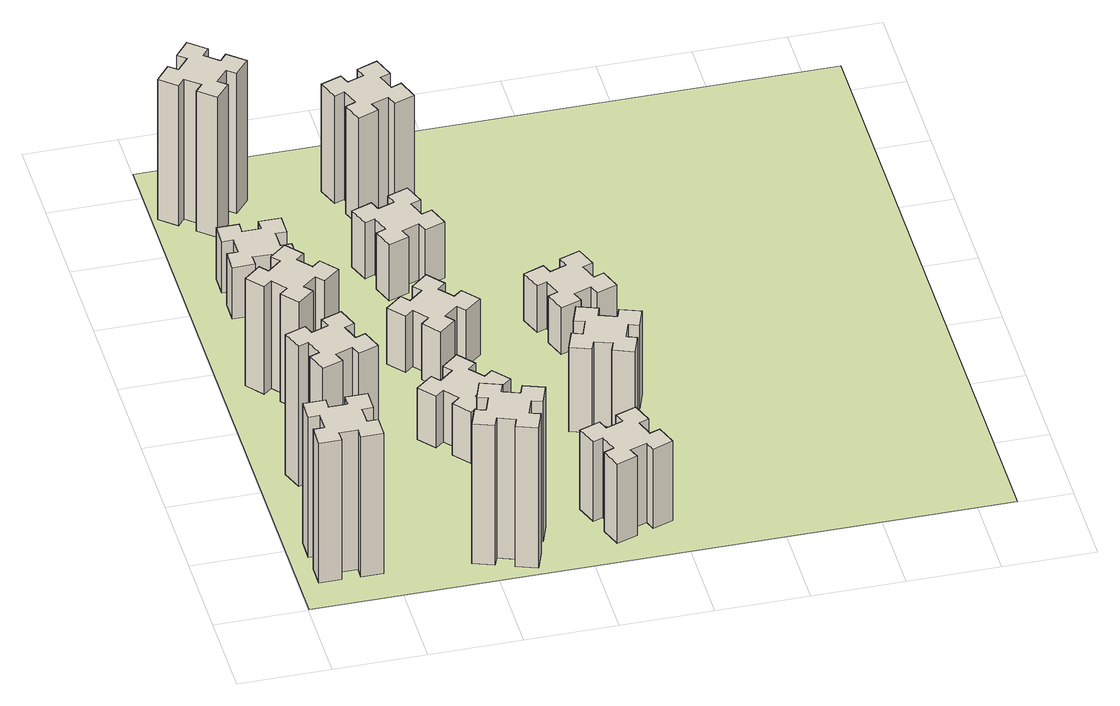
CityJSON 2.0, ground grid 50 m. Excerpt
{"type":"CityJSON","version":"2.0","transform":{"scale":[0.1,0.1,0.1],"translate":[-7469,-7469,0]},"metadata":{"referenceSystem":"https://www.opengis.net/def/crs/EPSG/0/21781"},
"CityObjects":{
"building1":{"type":"Building","attributes":{"class":"1000","function":"1000","usage":"1000","yearOfConstruction":2016,"roofType":"1000","measuredHeight":90,"storeysAboveGround":30,"storeysBelowGround":0},"geometry":[{"type":"Solid","lod":"1","boundaries":[[[[0,1,2,3,4,5,6,7,8,9,10,11,12,13,14,15,16,17,18,19]],[[17,16,20,21]],[[16,15,22,20]],[[15,14,23,22]],[[14,13,24,23]],[[13,12,25,24]],[[12,11,26,25]],[[11,10,27,26]],[[10,9,28,27]],[[9,8,29,28]],[[8,7,30,29]],[[7,6,31,30]],[[6,5,32,31]],[[5,4,33,32]],[[4,3,34,33]],[[3,2,35,34]],[[2,1,36,35]],[[1,0,37,36]],[[0,19,38,37]],[[19,18,39,38]],[[18,17,21,39]],[[24,25,26,27,28,29,30,31,32,33,34,35,36,37,38,39,21,20,22,23]]]]}]},
"building2":{"type":"Building","attributes":{"class":"1000","function":"1000","usage":"1000","yearOfConstruction":2016,"roofType":"1000","measuredHeight":90,"storeysAboveGround":30,"storeysBelowGround":0},"geometry":[{"type":"Solid","lod":"1","boundaries":[[[[40,41,42,43,44,45,46,47,48,49,50,51,52,53,54,55,56,57,58,59]],[[57,56,60,61]],[[56,55,62,60]],[[55,54,63,62]],[[54,53,64,63]],[[53,52,65,64]],[[52,51,66,65]],[[51,50,67,66]],[[50,49,68,67]],[[49,48,69,68]],[[48,47,70,69]],[[47,46,71,70]],[[46,45,72,71]],[[45,44,73,72]],[[44,43,74,73]],[[43,42,75,74]],[[42,41,76,75]],[[41,40,77,76]],[[40,59,78,77]],[[59,58,79,78]],[[58,57,61,79]],[[64,65,66,67,68,69,70,71,72,73,74,75,76,77,78,79,61,60,62,63]]]]}]},
"building3":{"type":"Building","attributes":{"class":"1000","function":"1000","usage":"1000","yearOfConstruction":2016,"roofType":"1000","measuredHeight":69,"storeysAboveGround":30,"storeysBelowGround":0},"geometry":[{"type":"Solid","lod":"1","boundaries":[[[[80,81,82,83,84,85,86,87,88,89,90,91,92,93,94,95,96,97,98,99]],[[97,96,100,101]],[[96,95,102,100]],[[95,94,103,102]],[[94,93,104,103]],[[93,92,105,104]],[[92,91,106,105]],[[91,90,107,106]],[[90,89,108,107]],[[89,88,109,108]],[[88,87,110,109]],[[87,86,111,110]],[[86,85,112,111]],[[85,84,113,112]],[[84,83,114,113]],[[83,82,115,114]],[[82,81,116,115]],[[81,80,117,116]],[[80,99,118,117]],[[99,98,119,118]],[[98,97,101,119]],[[104,105,106,107,108,109,110,111,112,113,114,115,116,117,118,119,101,100,102,103]]]]}]},
"building4":{"type":"Building","attributes":{"class":"1000","function":"1000","usage":"1000","yearOfConstruction":2016,"roofType":"1000","measuredHeight":33,"storeysAboveGround":30,"storeysBelowGround":0},"geometry":[{"type":"Solid","lod":"1","boundaries":[[[[120,121,122,123,124,125,126,127,128,129,130,131,132,133,134,135,136,137,138,139]],[[137,136,140,141]],[[136,135,142,140]],[[135,134,143,142]],[[134,133,144,143]],[[133,132,145,144]],[[132,131,146,145]],[[131,130,147,146]],[[130,129,148,147]],[[129,128,149,148]],[[128,127,150,149]],[[127,126,151,150]],[[126,125,152,151]],[[125,124,153,152]],[[124,123,154,153]],[[123,122,155,154]],[[122,121,156,155]],[[121,120,157,156]],[[120,139,158,157]],[[139,138,159,158]],[[138,137,141,159]],[[144,145,146,147,148,149,150,151,152,153,154,155,156,157,158,159,141,140,142,143]]]]}]},
"building5":{"type":"Building","attributes":{"class":"1000","function":"1000","usage":"1000","yearOfConstruction":2016,"roofType":"1000","measuredHeight":90,"storeysAboveGround":30,"storeysBelowGround":0},"geometry":[{"type":"Solid","lod":"1","boundaries":[[[[160,161,162,163,164,165,166,167,168,169,170,171,172,173,174,175,176,177,178,179]],[[177,176,180,181]],[[176,175,182,180]],[[175,174,183,182]],[[174,173,184,183]],[[173,172,185,184]],[[172,171,186,185]],[[171,170,187,186]],[[170,169,188,187]],[[169,168,189,188]],[[168,167,190,189]],[[167,166,191,190]],[[166,165,192,191]],[[165,164,193,192]],[[164,163,194,193]],[[163,162,195,194]],[[162,161,196,195]],[[161,160,197,196]],[[160,179,198,197]],[[179,178,199,198]],[[178,177,181,199]],[[184,185,186,187,188,189,190,191,192,193,194,195,196,197,198,199,181,180,182,183]]]]}]},
"building6":{"type":"Building","attributes":{"class":"1000","function":"1000","usage":"1000","yearOfConstruction":2016,"roofType":"1000","measuredHeight":90,"storeysAboveGround":30,"storeysBelowGround":0},"geometry":[{"type":"Solid","lod":"1","boundaries":[[[[200,201,202,203,204,205,206,207,208,209,210,211,212,213,214,215,216,217,218,219]],[[217,216,220,221]],[[216,215,222,220]],[[215,214,223,222]],[[214,213,224,223]],[[213,212,225,224]],[[212,211,226,225]],[[211,210,227,226]],[[210,209,228,227]],[[209,208,229,228]],[[208,207,230,229]],[[207,206,231,230]],[[206,205,232,231]],[[205,204,233,232]],[[204,203,234,233]],[[203,202,235,234]],[[202,201,236,235]],[[201,200,237,236]],[[200,219,238,237]],[[219,218,239,238]],[[218,217,221,239]],[[224,225,226,227,228,229,230,231,232,233,234,235,236,237,238,239,221,220,222,223]]]]}]},
"building7":{"type":"Building","attributes":{"class":"1000","function":"1000","usage":"1000","yearOfConstruction":2016,"roofType":"1000","measuredHeight":33,"storeysAboveGround":30,"storeysBelowGround":0},"geometry":[{"type":"Solid","lod":"1","boundaries":[[[[240,241,242,243,244,245,246,247,248,249,250,251,252,253,254,255,256,257,258,259]],[[257,256,260,261]],[[256,255,262,260]],[[255,254,263,262]],[[254,253,264,263]],[[253,252,265,264]],[[252,251,266,265]],[[251,250,267,266]],[[250,249,268,267]],[[249,248,269,268]],[[248,247,270,269]],[[247,246,271,270]],[[246,245,272,271]],[[245,244,273,272]],[[244,243,274,273]],[[243,242,275,274]],[[242,241,276,275]],[[241,240,277,276]],[[240,259,278,277]],[[259,258,279,278]],[[258,257,261,279]],[[264,265,266,267,268,269,270,271,272,273,274,275,276,277,278,279,261,260,262,263]]]]}]},
"building8":{"type":"Building","attributes":{"class":"1000","function":"1000","usage":"1000","yearOfConstruction":2016,"roofType":"1000","measuredHeight":36,"storeysAboveGround":30,"storeysBelowGround":0},"geometry":[{"type":"Solid","lod":"1","boundaries":[[[[280,281,282,283,284,285,286,287,288,289,290,291,292,293,294,295,296,297,298,299]],[[297,296,300,301]],[[296,295,302,300]],[[295,294,303,302]],[[294,293,304,303]],[[293,292,305,304]],[[292,291,306,305]],[[291,290,307,306]],[[290,289,308,307]],[[289,288,309,308]],[[288,287,310,309]],[[287,286,311,310]],[[286,285,312,311]],[[285,284,313,312]],[[284,283,314,313]],[[283,282,315,314]],[[282,281,316,315]],[[281,280,317,316]],[[280,299,318,317]],[[299,298,319,318]],[[298,297,301,319]],[[304,305,306,307,308,309,310,311,312,313,314,315,316,317,318,319,301,300,302,303]]]]}]},
"building9":{"type":"Building","attributes":{"class":"1000","function":"1000","usage":"1000","yearOfConstruction":2016,"roofType":"1000","measuredHeight":51,"storeysAboveGround":30,"storeysBelowGround":0},"geometry":[{"type":"Solid","lod":"1","boundaries":[[[[320,321,322,323,324,325,326,327,328,329,330,331,332,333,334,335,336,337,338,339]],[[337,336,340,341]],[[336,335,342,340]],[[335,334,343,342]],[[334,333,344,343]],[[333,332,345,344]],[[332,331,346,345]],[[331,330,347,346]],[[330,329,348,347]],[[329,328,349,348]],[[328,327,350,349]],[[327,326,351,350]],[[326,325,352,351]],[[325,324,353,352]],[[324,323,354,353]],[[323,322,355,354]],[[322,321,356,355]],[[321,320,357,356]],[[320,339,358,357]],[[339,338,359,358]],[[338,337,341,359]],[[344,345,346,347,348,349,350,351,352,353,354,355,356,357,358,359,341,340,342,343]]]]}]},
"building10":{"type":"Building","attributes":{"class":"1000","function":"1000","usage":"1000","yearOfConstruction":2016,"roofType":"1000","measuredHeight":36,"storeysAboveGround":30,"storeysBelowGround":0},"geometry":[{"type":"Solid","lod":"1","boundaries":[[[[360,361,362,363,364,365,366,367,368,369,370,371,372,373,374,375,376,377,378,379]],[[377,376,380,381]],[[376,375,382,380]],[[375,374,383,382]],[[374,373,384,383]],[[373,372,385,384]],[[372,371,386,385]],[[371,370,387,386]],[[370,369,388,387]],[[369,368,389,388]],[[368,367,390,389]],[[367,366,391,390]],[[366,365,392,391]],[[365,364,393,392]],[[364,363,394,393]],[[363,362,395,394]],[[362,361,396,395]],[[361,360,397,396]],[[360,379,398,397]],[[379,378,399,398]],[[378,377,381,399]],[[384,385,386,387,388,389,390,391,392,393,394,395,396,397,398,399,381,380,382,383]]]]}]},
"building11":{"type":"Building","attributes":{"class":"1000","function":"1000","usage":"1000","yearOfConstruction":2016,"roofType":"1000","measuredHeight":69,"storeysAboveGround":30,"storeysBelowGround":0},"geometry":[{"type":"Solid","lod":"1","boundaries":[[[[400,401,402,403,404,405,406,407,408,409,410,411,412,413,414,415,416,417,418,419]],[[417,416,420,421]],[[416,415,422,420]],[[415,414,423,422]],[[414,413,424,423]],[[413,412,425,424]],[[412,411,426,425]],[[411,410,427,426]],[[410,409,428,427]],[[409,408,429,428]],[[408,407,430,429]],[[407,406,431,430]],[[406,405,432,431]],[[405,404,433,432]],[[404,403,434,433]],[[403,402,435,434]],[[402,401,436,435]],[[401,400,437,436]],[[400,419,438,437]],[[419,418,439,438]],[[418,417,421,439]],[[424,425,426,427,428,429,430,431,432,433,434,435,436,437,438,439,421,420,422,423]]]]}]},
"building12":{"type":"Building","attributes":{"class":"1000","function":"1000","usage":"1000","yearOfConstruction":2016,"roofType":"1000","measuredHeight":54,"storeysAboveGround":30,"storeysBelowGround":0},"geometry":[{"type":"Solid","lod":"1","boundaries":[[[[440,441,442,443,444,445,446,447,448,449,450,451,452,453,454,455,456,457,458,459]],[[457,456,460,461]],[[456,455,462,460]],[[455,454,463,462]],[[454,453,464,463]],[[453,452,465,464]],[[452,451,466,465]],[[451,450,467,466]],[[450,449,468,467]],[[449,448,469,468]],[[448,447,470,469]],[[447,446,471,470]],[[446,445,472,471]],[[445,444,473,472]],[[444,443,474,473]],[[443,442,475,474]],[[442,441,476,475]],[[441,440,477,476]],[[440,459,478,477]],[[459,458,479,478]],[[458,457,461,479]],[[464,465,466,467,468,469,470,471,472,473,474,475,476,477,478,479,461,460,462,463]]]]}]},
"building13":{"type":"Building","attributes":{"class":"1000","function":"1000","usage":"1000","yearOfConstruction":2016,"roofType":"1000","measuredHeight":30,"storeysAboveGround":30,"storeysBelowGround":0},"geometry":[{"type":"Solid","lod":"1","boundaries":[[[[480,481,482,483,484,485,486,487,488,489,490,491,492,493,494,495,496,497,498,499]],[[497,496,500,501]],[[496,495,502,500]],[[495,494,503,502]],[[494,493,504,503]],[[493,492,505,504]],[[492,491,506,505]],[[491,490,507,506]],[[490,489,508,507]],[[489,488,509,508]],[[488,487,510,509]],[[487,486,511,510]],[[486,485,512,511]],[[485,484,513,512]],[[484,483,514,513]],[[483,482,515,514]],[[482,481,516,515]],[[481,480,517,516]],[[480,499,518,517]],[[499,498,519,518]],[[498,497,501,519]],[[504,505,506,507,508,509,510,511,512,513,514,515,516,517,518,519,501,500,502,503]]]]}]},
"landuse1":{"type":"LandUse","attributes":{"name":"plot1","function":"1010"},"geometry":[{"type":"MultiSurface","lod":"1","boundaries":[[[520,521,522,523]]]}]}
},
"vertices":[
[165,425,0],[165,325,0],[105,325,0],[105,205,0],[225,205,0],[225,265,0],[325,265,0],[325,205,0],[445,205,0],[445,325,0],[385,325,0],[385,425,0],[445,425,0],[445,545,0],[325,545,0],[325,485,0],[225,485,0],[225,545,0],[105,545,0],[105,425,0],[225,485,900],[225,545,900],[325,485,900],[325,545,900],[445,545,900],[445,425,900],[385,425,900],[385,325,900],[445,325,900],[445,205,900],[325,205,900],[325,265,900],[225,265,900],[225,205,900],[105,205,900],[105,325,900],[165,325,900],[165,425,900],[105,425,900],[105,545,900],
[255,1025,0],[289,931,0],[233,910,0],[274,797,0],[387,839,0],[366,895,0],[460,929,0],[480,873,0],[593,914,0],[552,1027,0],[496,1006,0],[462,1100,0],[518,1120,0],[477,1233,0],[364,1192,0],[385,1136,0],[291,1102,0],[270,1158,0],[157,1117,0],[199,1004,0],[291,1102,900],[270,1158,900],[385,1136,900],[364,1192,900],[477,1233,900],[518,1120,900],[462,1100,900],[496,1006,900],[552,1027,900],[593,914,900],[480,873,900],[460,929,900],[366,895,900],[387,839,900],[274,797,900],[233,910,900],[289,931,900],[255,1025,900],[199,1004,900],[157,1117,900],
[492,1888,0],[427,1964,0],[473,2003,0],[396,2095,0],[304,2018,0],[343,1972,0],[266,1907,0],[228,1953,0],[136,1876,0],[213,1784,0],[259,1823,0],[323,1746,0],[277,1708,0],[354,1616,0],[446,1693,0],[408,1739,0],[484,1803,0],[523,1757,0],[615,1834,0],[538,1926,0],[484,1803,690],[523,1757,690],[408,1739,690],[446,1693,690],[354,1616,690],[277,1708,690],[323,1746,690],[259,1823,690],[213,1784,690],[136,1876,690],[228,1953,690],[266,1907,690],[343,1972,690],[304,2018,690],[396,2095,690],[473,2003,690],[427,1964,690],[492,1888,690],[538,1926,690],[615,1834,690],
[485,2545,0],[485,2645,0],[545,2645,0],[545,2765,0],[425,2765,0],[425,2705,0],[325,2705,0],[325,2765,0],[205,2765,0],[205,2645,0],[265,2645,0],[265,2545,0],[205,2545,0],[205,2425,0],[325,2425,0],[325,2485,0],[425,2485,0],[425,2425,0],[545,2425,0],[545,2545,0],[425,2485,330],[425,2425,330],[325,2485,330],[325,2425,330],[205,2425,330],[205,2545,330],[265,2545,330],[265,2645,330],[205,2645,330],[205,2765,330],[325,2765,330],[325,2705,330],[425,2705,330],[425,2765,330],[545,2765,330],[545,2645,330],[485,2645,330],[485,2545,330],[545,2545,330],[545,2425,330],
[1029,360,0],[995,266,0],[939,287,0],[897,174,0],[1010,133,0],[1031,189,0],[1125,155,0],[1104,99,0],[1217,57,0],[1258,170,0],[1202,191,0],[1236,285,0],[1292,264,0],[1333,377,0],[1220,418,0],[1200,362,0],[1106,396,0],[1127,452,0],[1014,493,0],[973,380,0],[1106,396,900],[1127,452,900],[1200,362,900],[1220,418,900],[1333,377,900],[1292,264,900],[1236,285,900],[1202,191,900],[1258,170,900],[1217,57,900],[1104,99,900],[1125,155,900],[1031,189,900],[1010,133,900],[897,174,900],[939,287,900],[995,266,900],[1029,360,900],[973,380,900],[1014,493,900],
[384,3387,0],[308,3452,0],[346,3498,0],[254,3575,0],[177,3483,0],[223,3444,0],[159,3368,0],[113,3406,0],[36,3314,0],[128,3237,0],[166,3283,0],[243,3219,0],[204,3173,0],[296,3096,0],[373,3188,0],[327,3226,0],[392,3303,0],[438,3264,0],[515,3356,0],[423,3433,0],[392,3303,900],[438,3264,900],[327,3226,900],[373,3188,900],[296,3096,900],[204,3173,900],[243,3219,900],[166,3283,900],[128,3237,900],[36,3314,900],[113,3406,900],[159,3368,900],[223,3444,900],[177,3483,900],[254,3575,900],[346,3498,900],[308,3452,900],[384,3387,900],[423,3433,900],[515,3356,900],
[1083,1332,0],[1006,1267,0],[968,1313,0],[876,1236,0],[953,1144,0],[999,1183,0],[1063,1106,0],[1017,1068,0],[1094,976,0],[1186,1053,0],[1148,1099,0],[1224,1163,0],[1263,1117,0],[1355,1194,0],[1278,1286,0],[1232,1248,0],[1167,1324,0],[1213,1363,0],[1136,1455,0],[1044,1378,0],[1167,1324,330],[1213,1363,330],[1232,1248,330],[1278,1286,330],[1355,1194,330],[1263,1117,330],[1224,1163,330],[1148,1099,330],[1186,1053,330],[1094,976,330],[1017,1068,330],[1063,1106,330],[999,1183,330],[953,1144,330],[876,1236,330],[968,1313,330],[1006,1267,330],[1083,1332,330],[1044,1378,330],[1136,1455,330],
[1083,1972,0],[1006,1907,0],[968,1953,0],[876,1876,0],[953,1784,0],[999,1823,0],[1063,1746,0],[1017,1708,0],[1094,1616,0],[1186,1693,0],[1148,1739,0],[1224,1803,0],[1263,1757,0],[1355,1834,0],[1278,1926,0],[1232,1888,0],[1167,1964,0],[1213,2003,0],[1136,2095,0],[1044,2018,0],[1167,1964,360],[1213,2003,360],[1232,1888,360],[1278,1926,360],[1355,1834,360],[1263,1757,360],[1224,1803,360],[1148,1739,360],[1186,1693,360],[1094,1616,360],[1017,1708,360],[1063,1746,360],[999,1823,360],[953,1784,360],[876,1876,360],[968,1953,360],[1006,1907,360],[1083,1972,360],[1044,2018,360],[1136,2095,360],
[1765,496,0],[1671,462,0],[1650,518,0],[1537,477,0],[1579,364,0],[1635,385,0],[1669,291,0],[1613,270,0],[1654,157,0],[1767,199,0],[1746,255,0],[1840,289,0],[1860,233,0],[1973,274,0],[1932,387,0],[1876,366,0],[1842,460,0],[1898,480,0],[1857,593,0],[1744,552,0],[1842,460,510],[1898,480,510],[1876,366,510],[1932,387,510],[1973,274,510],[1860,233,510],[1840,289,510],[1746,255,510],[1767,199,510],[1654,157,510],[1613,270,510],[1669,291,510],[1635,385,510],[1579,364,510],[1537,477,510],[1650,518,510],[1671,462,510],[1765,496,510],[1744,552,510],[1857,593,510],
[1106,2475,0],[1200,2509,0],[1220,2453,0],[1333,2494,0],[1292,2607,0],[1236,2586,0],[1202,2680,0],[1258,2700,0],[1217,2813,0],[1104,2772,0],[1125,2716,0],[1031,2682,0],[1010,2738,0],[897,2697,0],[939,2584,0],[995,2605,0],[1029,2511,0],[973,2490,0],[1014,2377,0],[1127,2419,0],[1029,2511,360],[973,2490,360],[995,2605,360],[939,2584,360],[897,2697,360],[1010,2738,360],[1031,2682,360],[1125,2716,360],[1104,2772,360],[1217,2813,360],[1258,2700,360],[1202,2680,360],[1236,2586,360],[1292,2607,360],[1333,2494,360],[1220,2453,360],[1200,2509,360],[1106,2475,360],[1127,2419,360],[1014,2377,360],
[1125,3356,0],[1031,3322,0],[1010,3378,0],[897,3337,0],[939,3224,0],[995,3245,0],[1029,3151,0],[973,3130,0],[1014,3017,0],[1127,3059,0],[1106,3115,0],[1200,3149,0],[1220,3093,0],[1333,3134,0],[1292,3247,0],[1236,3226,0],[1202,3320,0],[1258,3340,0],[1217,3453,0],[1104,3412,0],[1202,3320,690],[1258,3340,690],[1236,3226,690],[1292,3247,690],[1333,3134,690],[1220,3093,690],[1200,3149,690],[1106,3115,690],[1127,3059,690],[1014,3017,690],[973,3130,690],[1029,3151,690],[995,3245,690],[939,3224,690],[897,3337,690],[1010,3378,690],[1031,3322,690],[1125,3356,690],[1104,3412,690],[1217,3453,690],
[1769,1300,0],[1735,1206,0],[1679,1227,0],[1637,1114,0],[1750,1073,0],[1771,1129,0],[1865,1095,0],[1844,1039,0],[1957,997,0],[1998,1110,0],[1942,1131,0],[1976,1225,0],[2032,1204,0],[2073,1317,0],[1960,1358,0],[1940,1302,0],[1846,1336,0],[1867,1392,0],[1754,1433,0],[1713,1320,0],[1846,1336,540],[1867,1392,540],[1940,1302,540],[1960,1358,540],[2073,1317,540],[2032,1204,540],[1976,1225,540],[1942,1131,540],[1998,1110,540],[1957,997,540],[1844,1039,540],[1865,1095,540],[1771,1129,540],[1750,1073,540],[1637,1114,540],[1679,1227,540],[1735,1206,540],[1769,1300,540],[1713,1320,540],[1754,1433,540],
[1846,1835,0],[1940,1869,0],[1960,1813,0],[2073,1854,0],[2032,1967,0],[1976,1946,0],[1942,2040,0],[1998,2060,0],[1957,2173,0],[1844,2132,0],[1865,2076,0],[1771,2042,0],[1750,2098,0],[1637,2057,0],[1679,1944,0],[1735,1965,0],[1769,1871,0],[1713,1850,0],[1754,1737,0],[1867,1779,0],[1769,1871,300],[1713,1850,300],[1735,1965,300],[1679,1944,300],[1637,2057,300],[1750,2098,300],[1771,2042,300],[1865,2076,300],[1844,2132,300],[1957,2173,300],[1998,2060,300],[1942,2040,300],[1976,1946,300],[2032,1967,300],[2073,1854,300],[1960,1813,300],[1940,1869,300],[1846,1835,300],[1867,1779,300],[1754,1737,300],
[5,3705,0],[3705,3705,0],[3705,5,0],[5,5,0]
]}
